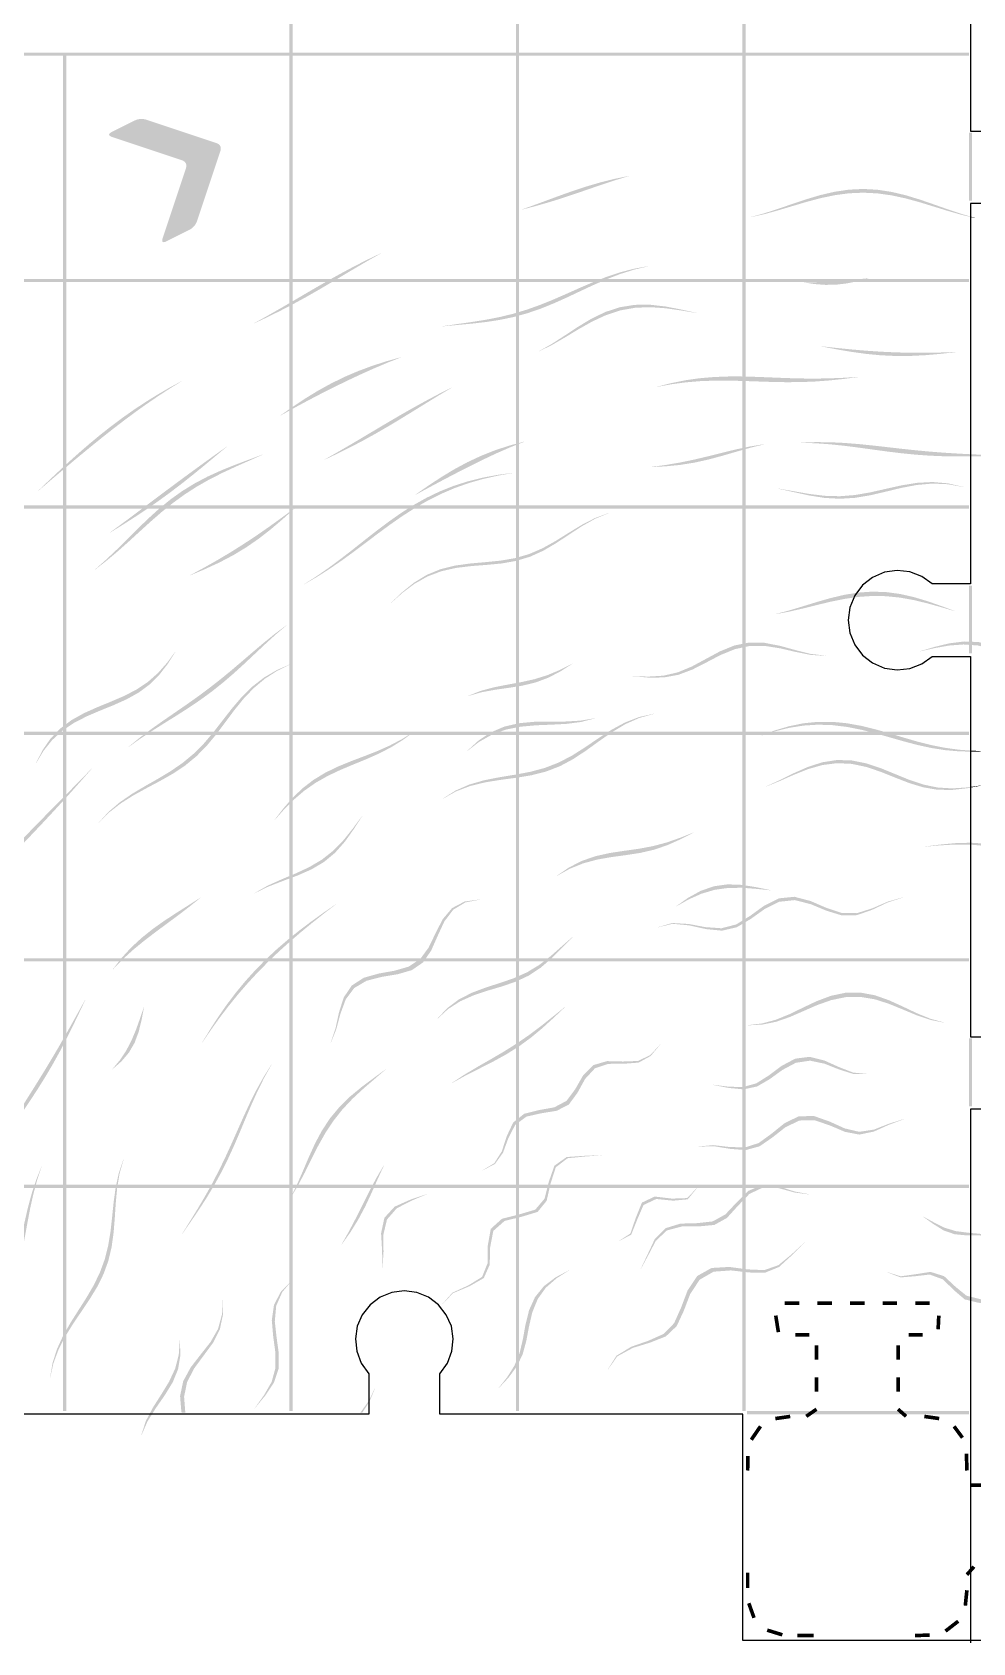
# Model space of a CAD drawing. Header units: millimetres. Extents: x 5 to 723, y 130 to 425.
# Drawn here: x 122.9 to 219.9, y 142 to 308 of the extents above; entities that cross this region are included whole.
import ezdxf

# ---------------------------------------------------------------- set-up
doc = ezdxf.new("R2010")
doc.units = ezdxf.units.MM
doc.layers.add('CUT', color=1, linetype='Continuous')
doc.layers.add('RASTER', color=7, linetype='Continuous')

msp = doc.modelspace()

# ---------------------------------------------------------------- hatches: boundary and pattern name
at = {"layer": 'RASTER'}
for points in [[(149.462, 328.962), (149.788, 328.962), (149.788, 305.938), (149.462, 305.938)], [(172.812, 328.962), (173.138, 328.962), (173.138, 305.938), (172.812, 305.938)], [(196.162, 328.962), (196.488, 328.962), (196.488, 305.938), (196.162, 305.938)], [(102.762, 305.938), (126.438, 305.938), (126.438, 305.612), (102.762, 305.612)], [(126.112, 305.938), (149.788, 305.938), (149.788, 305.612), (126.112, 305.612)], [(126.112, 305.612), (126.438, 305.612), (126.438, 282.588), (126.112, 282.588)], [(149.462, 305.938), (173.138, 305.938), (173.138, 305.612), (149.462, 305.612)], [(149.462, 305.612), (149.788, 305.612), (149.788, 282.588), (149.462, 282.588)], [(172.812, 305.938), (196.488, 305.938), (196.488, 305.612), (172.812, 305.612)], [(172.812, 305.612), (173.138, 305.612), (173.138, 282.588), (172.812, 282.588)], [(196.162, 305.938), (219.512, 305.938), (219.512, 305.612), (196.162, 305.612)], [(196.162, 305.612), (196.488, 305.612), (196.488, 282.588), (196.162, 282.588)], [(131.2, 297.22), (131.054, 297.277), (130.949, 297.337), (130.884, 297.399), (130.859, 297.465), (130.874, 297.533), (130.93, 297.604), (131.026, 297.678), (131.162, 297.755), (133.46, 298.904), (133.617, 298.973), (133.775, 299.027), (133.935, 299.063), (134.096, 299.083), (134.258, 299.086), (134.421, 299.073), (134.585, 299.042), (134.751, 298.995), (141.88, 296.619), (142.032, 296.557), (142.157, 296.48), (142.254, 296.39), (142.323, 296.287), (142.365, 296.169), (142.379, 296.037), (142.365, 295.892), (142.323, 295.733), (139.947, 288.604), (139.885, 288.443), (139.811, 288.293), (139.724, 288.154), (139.624, 288.027), (139.512, 287.91), (139.387, 287.804), (139.249, 287.709), (139.099, 287.626), (136.801, 286.477), (136.658, 286.414), (136.541, 286.381), (136.451, 286.38), (136.387, 286.408), (136.349, 286.467), (136.339, 286.557), (136.354, 286.677), (136.396, 286.828), (138.773, 293.958), (138.814, 294.117), (138.828, 294.262), (138.814, 294.394), (138.773, 294.511), (138.704, 294.615), (138.607, 294.705), (138.482, 294.781), (138.33, 294.844)], [(219.512, 297.673), (219.838, 297.673), (219.838, 290.668), (219.512, 290.668)], [(173.444, 289.76), (174.795, 290.244), (176.145, 290.744), (177.499, 291.244), (178.861, 291.724), (180.234, 292.17), (181.619, 292.571), (183.017, 292.917), (184.426, 293.206), (184.43, 293.188), (183.043, 292.771), (181.668, 292.316), (180.3, 291.844), (178.936, 291.373), (177.571, 290.918), (176.204, 290.492), (174.83, 290.099), (173.449, 289.742)], [(197.032, 288.979), (198.456, 289.37), (199.882, 289.831), (201.315, 290.325), (202.757, 290.809), (204.209, 291.24), (205.672, 291.579), (207.142, 291.795), (208.616, 291.866), (210.089, 291.785), (211.557, 291.56), (213.017, 291.211), (214.466, 290.768), (215.903, 290.271), (217.332, 289.764), (218.754, 289.289), (219.675, 289.024), (219.675, 288.98), (218.746, 289.199), (217.321, 289.607), (215.891, 290.051), (214.453, 290.492), (213.005, 290.889), (211.548, 291.205), (210.083, 291.41), (208.614, 291.483), (207.144, 291.419), (205.678, 291.224), (204.218, 290.919), (202.767, 290.533), (201.325, 290.104), (199.891, 289.674), (198.462, 289.281), (197.033, 288.96)], [(219.675, 289.024), (220.174, 288.881), (220.172, 288.863), (219.675, 288.98)], [(145.845, 278.043), (147.139, 278.758), (148.425, 279.493), (149.708, 280.24), (150.992, 280.994), (152.279, 281.746), (153.575, 282.49), (154.882, 283.216), (156.201, 283.921), (157.536, 284.596), (158.886, 285.24), (158.892, 285.222), (157.579, 284.485), (156.279, 283.726), (154.989, 282.956), (153.703, 282.188), (152.417, 281.432), (151.126, 280.696), (149.826, 279.985), (148.515, 279.304), (147.191, 278.651), (145.853, 278.026)], [(102.762, 282.588), (126.438, 282.588), (126.438, 282.262), (102.762, 282.262)], [(126.112, 282.588), (149.788, 282.588), (149.788, 282.262), (126.112, 282.262)], [(149.462, 282.588), (173.138, 282.588), (173.138, 282.262), (149.462, 282.262)], [(165.246, 277.718), (166.722, 277.931), (168.194, 278.139), (169.652, 278.37), (171.092, 278.649), (172.509, 278.993), (173.905, 279.412), (175.284, 279.903), (176.649, 280.455), (178.01, 281.049), (179.374, 281.658), (180.747, 282.252), (182.137, 282.798), (183.547, 283.269), (184.979, 283.643), (186.433, 283.904), (186.436, 283.886), (184.996, 283.549), (183.579, 283.104), (182.183, 282.568), (180.808, 281.967), (179.447, 281.33), (178.095, 280.691), (176.742, 280.083), (175.38, 279.531), (174.002, 279.057), (172.601, 278.67), (171.174, 278.37), (169.721, 278.146), (168.245, 277.979), (166.752, 277.841), (165.252, 277.7)], [(172.812, 282.588), (196.488, 282.588), (196.488, 282.262), (172.812, 282.262)], [(196.162, 282.588), (219.512, 282.588), (219.512, 282.262), (196.162, 282.262)], [(202.494, 282.242), (203.607, 282.247), (204.717, 282.29), (205.828, 282.358), (206.939, 282.443), (208.052, 282.544), (209.167, 282.664), (209.166, 282.645), (208.052, 282.354), (206.942, 282.129), (205.834, 281.998), (204.725, 281.976), (203.613, 282.058), (202.495, 282.223)], [(126.112, 282.262), (126.438, 282.262), (126.438, 259.238), (126.112, 259.238)], [(149.462, 282.262), (149.788, 282.262), (149.788, 259.238), (149.462, 259.238)], [(172.812, 282.262), (173.138, 282.262), (173.138, 259.238), (172.812, 259.238)], [(196.162, 282.262), (196.488, 282.262), (196.488, 259.238), (196.162, 259.238)], [(175.135, 275.115), (176.504, 275.887), (177.858, 276.762), (179.219, 277.66), (180.608, 278.495), (182.04, 279.186), (183.521, 279.67), (185.051, 279.917), (186.619, 279.93), (188.212, 279.75), (189.813, 279.442), (191.406, 279.094), (191.409, 279.076), (189.828, 279.337), (188.242, 279.564), (186.662, 279.678), (185.106, 279.618), (183.584, 279.347), (182.107, 278.863), (180.673, 278.198), (179.277, 277.411), (177.903, 276.579), (176.531, 275.783), (175.14, 275.097)], [(148.536, 268.519), (149.799, 269.407), (151.086, 270.26), (152.401, 271.064), (153.748, 271.807), (155.128, 272.482), (156.54, 273.087), (157.981, 273.622), (159.446, 274.095), (160.93, 274.513), (160.936, 274.496), (159.513, 273.931), (158.103, 273.331), (156.707, 272.702), (155.322, 272.049), (153.946, 271.376), (152.581, 270.685), (151.225, 269.976), (149.879, 269.249), (148.545, 268.502)], [(204.32, 275.642), (205.857, 275.471), (207.39, 275.318), (208.919, 275.187), (210.445, 275.085), (211.97, 275.015), (213.497, 274.977), (215.026, 274.973), (216.56, 275), (218.099, 275.055), (218.097, 275.037), (216.55, 274.86), (215.012, 274.725), (213.482, 274.649), (211.958, 274.644), (210.437, 274.714), (208.916, 274.859), (207.391, 275.069), (205.86, 275.33), (204.32, 275.624)], [(187.353, 271.471), (188.797, 271.843), (190.257, 272.136), (191.73, 272.346), (193.214, 272.474), (194.704, 272.53), (196.197, 272.528), (197.69, 272.487), (199.18, 272.427), (200.665, 272.368), (202.147, 272.325), (203.624, 272.312), (205.098, 272.335), (206.572, 272.393), (208.047, 272.481), (208.047, 272.462), (206.573, 272.273), (205.104, 272.119), (203.635, 272.01), (202.165, 271.951), (200.692, 271.94), (199.214, 271.967), (197.731, 272.016), (196.243, 272.068), (194.752, 272.104), (193.26, 272.102), (191.771, 272.046), (190.289, 271.923), (188.817, 271.725), (187.356, 271.453)], [(123.565, 260.762), (124.601, 261.748), (125.644, 262.729), (126.698, 263.701), (127.766, 264.659), (128.851, 265.598), (129.956, 266.514), (131.083, 267.403), (132.232, 268.261), (133.404, 269.087), (134.599, 269.879), (135.817, 270.635), (137.055, 271.357), (138.313, 272.045), (138.323, 272.029), (137.105, 271.275), (135.905, 270.493), (134.723, 269.683), (133.557, 268.85), (132.407, 267.996), (131.271, 267.124), (130.148, 266.238), (129.035, 265.339), (127.932, 264.431), (126.835, 263.516), (125.745, 262.596), (124.659, 261.673), (123.577, 260.747)], [(153.074, 263.966), (154.372, 264.698), (155.664, 265.449), (156.954, 266.213), (158.245, 266.984), (159.541, 267.754), (160.845, 268.517), (162.16, 269.268), (163.487, 270), (164.828, 270.71), (166.183, 271.394), (166.19, 271.376), (164.872, 270.591), (163.568, 269.79), (162.272, 268.987), (160.979, 268.192), (159.685, 267.415), (158.386, 266.662), (157.079, 265.939), (155.76, 265.246), (154.427, 264.584), (153.082, 263.949)], [(162.444, 260.344), (163.742, 261.247), (165.063, 262.12), (166.413, 262.939), (167.798, 263.687), (169.218, 264.352), (170.673, 264.927), (172.158, 265.413), (173.669, 265.817), (173.675, 265.799), (172.218, 265.227), (170.783, 264.599), (169.366, 263.931), (167.964, 263.235), (166.573, 262.522), (165.191, 261.798), (163.817, 261.066), (162.451, 260.326)], [(202.212, 265.704), (203.695, 265.761), (205.179, 265.749), (206.663, 265.678), (208.144, 265.56), (209.622, 265.41), (211.096, 265.243), (212.567, 265.075), (214.035, 264.918), (215.503, 264.781), (216.971, 264.667), (218.442, 264.576), (219.675, 264.513), (219.675, 264.29), (218.414, 264.282), (216.942, 264.303), (215.474, 264.364), (214.011, 264.469), (212.548, 264.614), (211.084, 264.793), (209.616, 264.992), (208.144, 265.195), (206.667, 265.384), (205.185, 265.539), (203.699, 265.644), (202.213, 265.686)], [(129.414, 252.634), (130.538, 253.625), (131.631, 254.658), (132.707, 255.721), (133.782, 256.795), (134.874, 257.854), (136, 258.875), (137.172, 259.834), (138.401, 260.713), (139.687, 261.505), (141.026, 262.21), (142.409, 262.838), (143.821, 263.408), (145.246, 263.944), (146.668, 264.473), (146.677, 264.457), (145.302, 263.846), (143.923, 263.234), (142.554, 262.597), (141.209, 261.914), (139.901, 261.169), (138.636, 260.353), (137.418, 259.467), (136.243, 258.52), (135.104, 257.528), (133.986, 256.512), (132.875, 255.495), (131.753, 254.497), (130.607, 253.536), (129.426, 252.62)], [(130.967, 256.451), (132.165, 257.329), (133.356, 258.215), (134.545, 259.106), (135.734, 259.998), (136.926, 260.89), (138.122, 261.778), (139.324, 262.662), (140.532, 263.54), (141.745, 264.414), (142.966, 265.282), (142.975, 265.266), (141.815, 264.298), (140.658, 263.335), (139.497, 262.388), (138.328, 261.461), (137.146, 260.559), (135.948, 259.686), (134.731, 258.84), (133.496, 258.02), (132.245, 257.22), (130.979, 256.436)], [(186.803, 263.209), (188.261, 263.406), (189.71, 263.653), (191.15, 263.952), (192.587, 264.293), (194.025, 264.654), (195.469, 265.004), (196.923, 265.311), (198.386, 265.546), (198.388, 265.528), (196.936, 265.171), (195.497, 264.762), (194.064, 264.345), (192.634, 263.961), (191.198, 263.644), (189.75, 263.413), (188.286, 263.268), (186.806, 263.19)], [(219.675, 264.513), (219.916, 264.501), (221.393, 264.433), (222.872, 264.36), (222.869, 264.341), (221.378, 264.317), (219.893, 264.292), (219.675, 264.29)], [(150.984, 251.12), (152.259, 251.935), (153.508, 252.802), (154.737, 253.714), (155.956, 254.66), (157.174, 255.624), (158.402, 256.586), (159.651, 257.527), (160.927, 258.426), (162.24, 259.264), (163.592, 260.022), (164.985, 260.691), (166.42, 261.26), (167.893, 261.729), (169.399, 262.1), (170.93, 262.384), (172.478, 262.594), (172.484, 262.577), (170.956, 262.307), (169.446, 261.966), (167.962, 261.543), (166.51, 261.03), (165.093, 260.424), (163.714, 259.73), (162.373, 258.956), (161.068, 258.115), (159.792, 257.224), (158.54, 256.301), (157.302, 255.367), (156.069, 254.441), (154.83, 253.54), (153.576, 252.677), (152.299, 251.864), (150.993, 251.104)], [(199.826, 260.98), (201.436, 260.699), (203.035, 260.419), (204.621, 260.225), (206.197, 260.18), (207.771, 260.306), (209.35, 260.581), (210.94, 260.941), (212.542, 261.299), (214.151, 261.561), (215.758, 261.647), (217.351, 261.51), (218.922, 261.15), (218.92, 261.132), (217.343, 261.42), (215.746, 261.488), (214.138, 261.344), (212.531, 261.038), (210.932, 260.651), (209.346, 260.281), (207.771, 260.016), (206.201, 259.919), (204.628, 260.008), (203.043, 260.26), (201.442, 260.608), (199.827, 260.961)], [(102.762, 259.238), (126.438, 259.238), (126.438, 258.912), (102.762, 258.912)], [(126.112, 259.238), (149.788, 259.238), (149.788, 258.912), (126.112, 258.912)], [(149.462, 259.238), (173.138, 259.238), (173.138, 258.912), (149.462, 258.912)], [(172.812, 259.238), (196.488, 259.238), (196.488, 258.912), (172.812, 258.912)], [(196.162, 259.238), (219.512, 259.238), (219.512, 258.912), (196.162, 258.912)], [(126.112, 258.912), (126.438, 258.912), (126.438, 235.888), (126.112, 235.888)], [(139.23, 252.045), (140.646, 252.811), (142.041, 253.6), (143.414, 254.419), (144.765, 255.27), (146.097, 256.153), (147.412, 257.067), (148.716, 258.008), (150.014, 258.97), (150.023, 258.953), (148.804, 257.854), (147.57, 256.799), (146.304, 255.81), (144.994, 254.903), (143.631, 254.082), (142.213, 253.341), (140.746, 252.664), (139.24, 252.03)], [(149.462, 258.912), (149.788, 258.912), (149.788, 235.888), (149.462, 235.888)], [(159.929, 249.197), (161.082, 250.291), (162.302, 251.273), (163.617, 252.073), (165.032, 252.656), (166.533, 253.03), (168.091, 253.245), (169.667, 253.384), (171.223, 253.54), (172.731, 253.799), (174.176, 254.22), (175.562, 254.82), (176.907, 255.57), (178.237, 256.401), (179.583, 257.222), (180.969, 257.937), (182.411, 258.467), (182.415, 258.449), (180.988, 257.864), (179.618, 257.097), (178.288, 256.228), (176.973, 255.355), (175.642, 254.572), (174.268, 253.948), (172.832, 253.513), (171.33, 253.249), (169.776, 253.1), (168.198, 252.979), (166.634, 252.79), (165.121, 252.451), (163.691, 251.909), (162.358, 251.156), (161.115, 250.223), (159.937, 249.181)], [(172.812, 258.912), (173.138, 258.912), (173.138, 235.888), (172.812, 235.888)], [(196.162, 258.912), (196.488, 258.912), (196.488, 235.888), (196.162, 235.888)], [(219.512, 250.973), (219.838, 250.973), (219.838, 243.968), (219.512, 243.968)], [(199.586, 248.037), (200.982, 248.405), (202.382, 248.825), (203.791, 249.262), (205.213, 249.671), (206.646, 250.011), (208.089, 250.244), (209.537, 250.344), (210.984, 250.296), (212.424, 250.102), (213.853, 249.777), (215.266, 249.35), (216.664, 248.86), (218.049, 248.35), (218.047, 248.332), (216.653, 248.739), (215.25, 249.131), (213.834, 249.472), (212.407, 249.728), (210.971, 249.874), (209.53, 249.897), (208.089, 249.797), (206.652, 249.588), (205.223, 249.297), (203.805, 248.957), (202.395, 248.606), (200.991, 248.283), (199.588, 248.018)], [(132.88, 234.349), (134.019, 235.276), (135.197, 236.158), (136.397, 237.007), (137.607, 237.84), (138.813, 238.671), (140.004, 239.516), (141.174, 240.385), (142.322, 241.282), (143.449, 242.208), (144.565, 243.155), (145.678, 244.111), (146.801, 245.059), (147.945, 245.983), (149.121, 246.864), (149.131, 246.848), (148.007, 245.889), (146.913, 244.892), (145.838, 243.879), (144.767, 242.871), (143.685, 241.886), (142.58, 240.939), (141.444, 240.036), (140.272, 239.18), (139.065, 238.362), (137.831, 237.573), (136.581, 236.794), (135.33, 236.007), (134.095, 235.193), (132.893, 234.335)], [(123.334, 232.681), (124.006, 234.004), (124.828, 235.194), (125.821, 236.223), (126.975, 237.087), (128.262, 237.805), (129.632, 238.42), (131.027, 238.989), (132.391, 239.575), (133.674, 240.237), (134.846, 241.018), (135.897, 241.942), (136.839, 243.003), (137.704, 244.172), (137.716, 244.157), (136.918, 242.904), (136.041, 241.766), (135.049, 240.777), (133.927, 239.943), (132.681, 239.247), (131.338, 238.645), (129.947, 238.08), (128.563, 237.488), (127.246, 236.81), (126.044, 236), (124.991, 235.036), (124.097, 233.917), (123.348, 232.668)], [(184.857, 241.637), (186.463, 241.582), (188.019, 241.677), (189.514, 242.025), (190.96, 242.63), (192.388, 243.402), (193.833, 244.179), (195.32, 244.788), (196.858, 245.096), (198.435, 245.065), (200.03, 244.757), (201.619, 244.318), (203.187, 243.927), (204.731, 243.74), (204.732, 243.721), (203.192, 243.822), (201.632, 244.13), (200.053, 244.497), (198.468, 244.748), (196.901, 244.739), (195.373, 244.41), (193.892, 243.803), (192.45, 243.047), (191.02, 242.317), (189.567, 241.769), (188.061, 241.494), (186.488, 241.479), (184.862, 241.619)], [(214.484, 244.203), (215.983, 244.649), (217.491, 245.014), (218.996, 245.203), (219.675, 245.178), (219.675, 244.845), (218.959, 244.896), (217.468, 244.786), (215.971, 244.52), (214.483, 244.184)], [(219.675, 245.178), (220.478, 245.148), (221.925, 244.827), (223.328, 244.264), (224.687, 243.527), (226.015, 242.709), (227.33, 241.917), (228.657, 241.242), (228.653, 241.224), (227.302, 241.79), (225.969, 242.484), (224.63, 243.223), (223.267, 243.91), (221.868, 244.454), (220.43, 244.792), (219.675, 244.845)], [(129.783, 226.52), (130.808, 227.637), (131.967, 228.622), (133.235, 229.494), (134.566, 230.287), (135.912, 231.051), (137.222, 231.838), (138.461, 232.694), (139.607, 233.649), (140.661, 234.714), (141.643, 235.873), (142.59, 237.092), (143.544, 238.317), (144.55, 239.492), (145.643, 240.562), (146.844, 241.489), (148.157, 242.256), (149.565, 242.871), (149.575, 242.856), (148.205, 242.185), (146.931, 241.365), (145.767, 240.39), (144.709, 239.278), (143.734, 238.069), (142.805, 236.818), (141.878, 235.584), (140.907, 234.419), (139.857, 233.358), (138.707, 232.415), (137.456, 231.581), (136.125, 230.823), (134.751, 230.095), (133.384, 229.343), (132.075, 228.516), (130.87, 227.577), (129.797, 226.507)], [(167.859, 239.587), (169.169, 240.109), (170.542, 240.48), (171.949, 240.755), (173.354, 241.01), (174.73, 241.319), (176.061, 241.733), (177.347, 242.27), (178.603, 242.907), (178.609, 242.889), (177.399, 242.12), (176.156, 241.472), (174.857, 240.985), (173.496, 240.653), (172.086, 240.426), (170.653, 240.225), (169.234, 239.964), (167.867, 239.57)], [(165.241, 228.983), (166.571, 229.826), (168.016, 230.457), (169.55, 230.899), (171.136, 231.209), (172.729, 231.469), (174.29, 231.763), (175.792, 232.166), (177.226, 232.724), (178.6, 233.442), (179.937, 234.289), (181.268, 235.197), (182.625, 236.077), (184.031, 236.84), (185.502, 237.413), (187.037, 237.757), (187.042, 237.738), (185.528, 237.319), (184.079, 236.674), (182.696, 235.846), (181.362, 234.912), (180.052, 233.962), (178.732, 233.088), (177.37, 232.356), (175.942, 231.801), (174.44, 231.416), (172.872, 231.154), (171.265, 230.939), (169.658, 230.683), (168.096, 230.304), (166.618, 229.741), (165.25, 228.967)], [(102.762, 235.888), (126.438, 235.888), (126.438, 235.562), (102.762, 235.562)], [(126.112, 235.888), (149.788, 235.888), (149.788, 235.562), (126.112, 235.562)], [(147.912, 226.794), (148.803, 227.954), (149.755, 229.053), (150.793, 230.052), (151.928, 230.927), (153.156, 231.673), (154.457, 232.305), (155.805, 232.857), (157.165, 233.372), (158.508, 233.898), (159.81, 234.477), (161.06, 235.136), (162.259, 235.884), (162.268, 235.868), (161.122, 235.029), (159.924, 234.286), (158.669, 233.637), (157.365, 233.059), (156.032, 232.513), (154.698, 231.953), (153.394, 231.336), (152.147, 230.626), (150.978, 229.806), (149.892, 228.877), (148.881, 227.857), (147.924, 226.779)], [(149.462, 235.888), (173.138, 235.888), (173.138, 235.562), (149.462, 235.562)], [(167.779, 233.919), (168.944, 234.982), (170.223, 235.832), (171.623, 236.429), (173.127, 236.776), (174.703, 236.921), (176.308, 236.946), (177.901, 236.951), (179.446, 237.038), (180.925, 237.284), (180.93, 237.267), (179.494, 236.898), (177.989, 236.706), (176.431, 236.624), (174.848, 236.56), (173.278, 236.418), (171.762, 236.114), (170.332, 235.595), (169.008, 234.849), (167.788, 233.903)], [(172.812, 235.888), (196.488, 235.888), (196.488, 235.562), (172.812, 235.562)], [(196.162, 235.888), (219.512, 235.888), (219.512, 235.562), (196.162, 235.562)], [(198.093, 235.513), (199.522, 236.04), (200.973, 236.467), (202.444, 236.766), (203.929, 236.918), (205.422, 236.918), (206.915, 236.774), (208.402, 236.506), (209.877, 236.144), (211.338, 235.725), (212.785, 235.29), (214.221, 234.875), (215.651, 234.515), (217.082, 234.233), (218.52, 234.039), (219.675, 233.955), (219.675, 233.846), (218.498, 233.873), (217.055, 233.999), (215.623, 234.223), (214.194, 234.535), (212.762, 234.912), (211.321, 235.325), (209.867, 235.736), (208.4, 236.106), (206.92, 236.396), (205.433, 236.576), (203.944, 236.625), (202.46, 236.532), (200.987, 236.3), (199.532, 235.946), (198.095, 235.495)], [(126.112, 235.562), (126.438, 235.562), (126.438, 212.538), (126.112, 212.538)], [(149.462, 235.562), (149.788, 235.562), (149.788, 212.538), (149.462, 212.538)], [(172.812, 235.562), (173.138, 235.562), (173.138, 212.538), (172.812, 212.538)], [(196.162, 235.562), (196.488, 235.562), (196.488, 212.538), (196.162, 212.538)], [(198.581, 230.251), (200.002, 230.908), (201.438, 231.616), (202.901, 232.264), (204.393, 232.746), (205.908, 232.982), (207.431, 232.939), (208.95, 232.633), (210.451, 232.128), (211.93, 231.522), (213.389, 230.926), (214.838, 230.443), (216.295, 230.143), (217.772, 230.054), (219.281, 230.151), (219.675, 230.206), (219.675, 230.135), (219.268, 230.06), (217.751, 229.893), (216.27, 229.917), (214.813, 230.161), (213.366, 230.6), (211.912, 231.166), (210.44, 231.756), (208.946, 232.261), (207.434, 232.583), (205.916, 232.656), (204.406, 232.463), (202.916, 232.037), (201.452, 231.454), (200.011, 230.816), (198.583, 230.233)], [(219.675, 233.955), (219.971, 233.933), (221.439, 233.902), (221.436, 233.883), (219.957, 233.84), (219.675, 233.846)], [(115.145, 216.568), (115.997, 217.798), (116.887, 219.001), (117.811, 220.178), (118.767, 221.33), (119.749, 222.458), (120.754, 223.566), (121.776, 224.656), (122.81, 225.733), (123.852, 226.8), (124.898, 227.86), (125.943, 228.917), (126.987, 229.974), (128.026, 231.034), (129.062, 232.096), (129.076, 232.083), (128.096, 230.967), (127.111, 229.858), (126.118, 228.758), (125.115, 227.666), (124.104, 226.582), (123.085, 225.502), (122.06, 224.424), (121.034, 223.343), (120.012, 222.254), (118.999, 221.154), (118.001, 220.038), (117.025, 218.902), (116.076, 217.743), (115.16, 216.558)], [(219.675, 230.206), (220.822, 230.365), (220.819, 230.346), (219.675, 230.135)], [(145.821, 219.242), (147.186, 220.014), (148.638, 220.67), (150.103, 221.285), (151.512, 221.943), (152.814, 222.713), (153.985, 223.638), (155.037, 224.724), (156.007, 225.937), (156.952, 227.21), (156.963, 227.195), (156.079, 225.837), (155.166, 224.552), (154.159, 223.414), (153.014, 222.463), (151.717, 221.697), (150.288, 221.07), (148.781, 220.509), (147.27, 219.923), (145.834, 219.229)], [(177.035, 221.057), (178.284, 221.904), (179.615, 222.582), (181.025, 223.069), (182.492, 223.393), (183.986, 223.619), (185.472, 223.828), (186.93, 224.099), (188.351, 224.477), (189.743, 224.964), (191.125, 225.517), (191.129, 225.499), (189.783, 224.81), (188.427, 224.202), (187.041, 223.73), (185.61, 223.4), (184.14, 223.172), (182.648, 222.971), (181.165, 222.711), (179.724, 222.318), (178.347, 221.759), (177.043, 221.04)], [(215.004, 224.062), (216.555, 224.263), (218.115, 224.407), (219.675, 224.452), (219.675, 224.255), (219.643, 224.258), (218.095, 224.266), (216.545, 224.181), (215.002, 224.044)], [(219.675, 224.452), (219.675, 224.452), (221.223, 224.362), (222.746, 224.117), (224.236, 223.711), (225.685, 223.158), (227.093, 222.485), (228.465, 221.732), (229.81, 220.942), (231.142, 220.16), (232.478, 219.423), (233.832, 218.759), (235.217, 218.18), (235.209, 218.162), (233.802, 218.683), (232.428, 219.29), (231.077, 219.974), (229.735, 220.712), (228.385, 221.468), (227.014, 222.199), (225.61, 222.864), (224.169, 223.422), (222.69, 223.847), (221.178, 224.124), (219.675, 224.255)], [(189.326, 217.903), (190.556, 218.769), (191.846, 219.483), (193.207, 219.96), (194.63, 220.16), (196.096, 220.105), (197.576, 219.869), (199.047, 219.563), (199.049, 219.545), (197.604, 219.694), (196.15, 219.805), (194.704, 219.792), (193.289, 219.594), (191.919, 219.188), (190.602, 218.598), (189.331, 217.885)], [(131.268, 211.422), (132.151, 212.567), (133.131, 213.636), (134.201, 214.626), (135.347, 215.544), (136.552, 216.399), (137.791, 217.21), (139.038, 217.997), (140.268, 218.786), (140.281, 218.773), (139.17, 217.875), (138.026, 216.999), (136.858, 216.132), (135.682, 215.26), (134.515, 214.368), (133.378, 213.439), (132.293, 212.457), (131.283, 211.411)], [(140.479, 203.882), (141.276, 205.194), (142.11, 206.483), (142.988, 207.743), (143.915, 208.969), (144.891, 210.153), (145.919, 211.294), (146.996, 212.389), (148.118, 213.437), (149.281, 214.44), (150.479, 215.402), (151.704, 216.327), (152.949, 217.221), (154.207, 218.093), (154.219, 218.078), (153.012, 217.149), (151.818, 216.201), (150.639, 215.231), (149.481, 214.235), (148.347, 213.21), (147.242, 212.153), (146.169, 211.063), (145.132, 209.939), (144.132, 208.783), (143.169, 207.594), (142.243, 206.378), (141.352, 205.135), (140.494, 203.871)], [(153.714, 203.834), (154.205, 205.306), (154.563, 206.947), (155.054, 208.499), (155.887, 209.73), (157.125, 210.528), (158.667, 210.962), (160.294, 211.253), (161.77, 211.682), (162.946, 212.465), (163.816, 213.655), (164.516, 215.112), (165.257, 216.562), (166.228, 217.714), (167.519, 218.389), (169.083, 218.603), (169.093, 218.587), (167.58, 218.292), (166.341, 217.542), (165.42, 216.323), (164.725, 214.818), (164.064, 213.319), (163.225, 212.104), (162.068, 211.31), (160.599, 210.887), (158.966, 210.617), (157.404, 210.217), (156.133, 209.466), (155.256, 208.292), (154.71, 206.802), (154.288, 205.228), (153.728, 203.821)], [(187.379, 215.726), (188.927, 216.173), (190.627, 216.071), (192.355, 215.745), (193.998, 215.631), (195.514, 216.024), (196.949, 216.907), (198.391, 217.953), (199.909, 218.715), (201.514, 218.878), (203.165, 218.447), (204.802, 217.741), (206.396, 217.212), (207.961, 217.188), (209.537, 217.681), (211.15, 218.382), (212.783, 218.841), (212.782, 218.822), (211.146, 218.298), (209.534, 217.534), (207.961, 216.983), (206.402, 216.957), (204.817, 217.444), (203.19, 218.121), (201.549, 218.533), (199.952, 218.364), (198.442, 217.61), (197.006, 216.584), (195.573, 215.733), (194.055, 215.382), (192.406, 215.546), (190.666, 215.93), (188.951, 216.093), (187.385, 215.708)], [(164.694, 206.296), (165.726, 207.398), (166.926, 208.293), (168.272, 208.985), (169.711, 209.524), (171.177, 209.993), (172.606, 210.487), (173.953, 211.089), (175.204, 211.844), (176.377, 212.749), (177.513, 213.75), (178.663, 214.759), (178.671, 214.742), (177.572, 213.633), (176.489, 212.542), (175.362, 211.565), (174.148, 210.761), (172.825, 210.137), (171.405, 209.647), (169.928, 209.21), (168.459, 208.725), (167.067, 208.106), (165.807, 207.295), (164.706, 206.282)], [(102.762, 212.538), (126.438, 212.538), (126.438, 212.212), (102.762, 212.212)], [(126.112, 212.538), (149.788, 212.538), (149.788, 212.212), (126.112, 212.212)], [(126.112, 212.212), (126.438, 212.212), (126.438, 189.188), (126.112, 189.188)], [(149.462, 212.538), (173.138, 212.538), (173.138, 212.212), (149.462, 212.212)], [(149.462, 212.212), (149.788, 212.212), (149.788, 189.188), (149.462, 189.188)], [(172.812, 212.538), (196.488, 212.538), (196.488, 212.212), (172.812, 212.212)], [(172.812, 212.212), (173.138, 212.212), (173.138, 189.188), (172.812, 189.188)], [(196.162, 212.538), (219.512, 212.538), (219.512, 212.212), (196.162, 212.212)], [(196.162, 212.212), (196.488, 212.212), (196.488, 189.188), (196.162, 189.188)], [(118.726, 191.731), (119.411, 193.048), (120.136, 194.342), (120.892, 195.617), (121.667, 196.878), (122.452, 198.13), (123.236, 199.378), (124.012, 200.627), (124.774, 201.881), (125.521, 203.143), (126.254, 204.414), (126.975, 205.695), (127.69, 206.981), (128.407, 208.271), (128.422, 208.26), (127.783, 206.92), (127.142, 205.588), (126.488, 204.27), (125.811, 202.97), (125.104, 201.691), (124.364, 200.431), (123.591, 199.188), (122.79, 197.956), (121.97, 196.728), (121.141, 195.498), (120.317, 194.259), (119.513, 193.003), (118.744, 191.724)], [(196.745, 205.641), (198.192, 205.815), (199.6, 206.196), (200.993, 206.763), (202.394, 207.442), (203.825, 208.118), (205.293, 208.667), (206.793, 208.983), (208.306, 209.002), (209.811, 208.722), (211.289, 208.201), (212.731, 207.542), (214.142, 206.87), (215.54, 206.302), (216.949, 205.918), (216.946, 205.9), (215.523, 206.187), (214.118, 206.663), (212.705, 207.252), (211.267, 207.841), (209.798, 208.31), (208.304, 208.557), (206.803, 208.527), (205.315, 208.223), (203.857, 207.707), (202.432, 207.083), (201.031, 206.474), (199.634, 205.99), (198.214, 205.701), (196.749, 205.622)], [(131.2, 201.106), (131.965, 202.019), (132.619, 202.999), (133.168, 204.049), (133.633, 205.16), (134.047, 206.317), (134.447, 207.493), (134.462, 207.482), (134.215, 206.197), (133.917, 204.965), (133.496, 203.829), (132.908, 202.811), (132.14, 201.909), (131.216, 201.097)], [(166.181, 199.671), (167.51, 200.543), (168.874, 201.355), (170.243, 202.14), (171.593, 202.932), (172.909, 203.759), (174.184, 204.637), (175.427, 205.57), (176.651, 206.545), (177.879, 207.537), (177.888, 207.52), (176.724, 206.423), (175.561, 205.358), (174.368, 204.361), (173.125, 203.453), (171.817, 202.632), (170.448, 201.879), (169.034, 201.161), (167.603, 200.435), (166.194, 199.657)], [(169.325, 190.654), (170.575, 191.402), (171.351, 192.624), (171.855, 194.175), (172.524, 195.599), (173.66, 196.502), (175.192, 196.885), (176.758, 197.163), (178.016, 197.828), (178.916, 199.03), (179.721, 200.442), (180.77, 201.514), (182.195, 201.931), (183.833, 201.89), (185.381, 201.944), (186.651, 202.55), (187.709, 203.681), (187.716, 203.663), (186.692, 202.457), (185.458, 201.78), (183.948, 201.662), (182.346, 201.65), (180.955, 201.19), (179.936, 200.09), (179.153, 198.664), (178.267, 197.461), (177.014, 196.81), (175.442, 196.557), (173.894, 196.212), (172.732, 195.356), (172.026, 193.985), (171.476, 192.492), (170.647, 191.33), (169.338, 190.641)], [(219.512, 204.273), (219.838, 204.273), (219.838, 197.268), (219.512, 197.268)], [(138.377, 184.1), (139.187, 185.394), (139.983, 186.685), (140.751, 187.983), (141.483, 189.297), (142.176, 190.63), (142.833, 191.986), (143.464, 193.364), (144.083, 194.758), (144.706, 196.159), (145.353, 197.557), (146.041, 198.938), (146.788, 200.287), (147.607, 201.591), (147.622, 201.579), (146.862, 200.232), (146.171, 198.844), (145.534, 197.431), (144.93, 196.01), (144.339, 194.594), (143.738, 193.196), (143.111, 191.824), (142.441, 190.482), (141.721, 189.17), (140.948, 187.884), (140.128, 186.616), (139.27, 185.356), (138.394, 184.093)], [(149.573, 187.853), (150.235, 189.205), (150.846, 190.597), (151.445, 192.01), (152.082, 193.412), (152.804, 194.767), (153.646, 196.041), (154.621, 197.215), (155.718, 198.284), (156.906, 199.264), (158.141, 200.186), (159.375, 201.092), (159.388, 201.079), (158.241, 200.093), (157.09, 199.101), (155.975, 198.067), (154.933, 196.963), (153.99, 195.775), (153.154, 194.508), (152.41, 193.181), (151.724, 191.822), (151.053, 190.464), (150.352, 189.133), (149.589, 187.843)], [(193.114, 199.494), (194.704, 199.297), (196.214, 199.254), (197.598, 199.642), (198.902, 200.466), (200.214, 201.449), (201.606, 202.185), (203.087, 202.374), (204.611, 201.994), (206.116, 201.315), (207.576, 200.748), (209.009, 200.612), (209.008, 200.593), (207.577, 200.612), (206.126, 201.071), (204.634, 201.662), (203.127, 201.979), (201.662, 201.758), (200.283, 201.024), (198.978, 200.076), (197.672, 199.317), (196.275, 199.018), (194.742, 199.167), (193.12, 199.477)], [(191.525, 193.117), (193.133, 193.268), (194.823, 193.077), (196.416, 193.029), (197.841, 193.486), (199.162, 194.448), (200.51, 195.537), (201.973, 196.245), (203.545, 196.266), (205.147, 195.701), (206.704, 194.993), (208.207, 194.641), (209.709, 194.867), (211.263, 195.477), (212.858, 195.983), (212.856, 195.964), (211.254, 195.364), (209.701, 194.664), (208.206, 194.357), (206.715, 194.642), (205.175, 195.3), (203.591, 195.835), (202.036, 195.806), (200.587, 195.111), (199.248, 194.056), (197.929, 193.146), (196.497, 192.757), (194.888, 192.885), (193.173, 193.162), (191.532, 193.1)], [(118.592, 172.608), (119.083, 174.008), (119.577, 175.401), (120.051, 176.794), (120.49, 178.193), (120.885, 179.604), (121.237, 181.028), (121.554, 182.467), (121.854, 183.917), (122.158, 185.372), (122.492, 186.823), (122.88, 188.26), (123.341, 189.672), (123.89, 191.049), (123.907, 191.041), (123.435, 189.632), (123.047, 188.192), (122.725, 186.734), (122.445, 185.267), (122.179, 183.804), (121.9, 182.353), (121.585, 180.92), (121.216, 179.506), (120.785, 178.112), (120.293, 176.731), (119.752, 175.358), (119.182, 173.985), (118.61, 172.604)], [(124.785, 169.333), (125.033, 170.8), (125.485, 172.223), (126.115, 173.599), (126.873, 174.932), (127.696, 176.231), (128.516, 177.516), (129.27, 178.806), (129.91, 180.121), (130.409, 181.479), (130.766, 182.89), (131.007, 184.353), (131.175, 185.857), (131.332, 187.383), (131.541, 188.903), (131.862, 190.387), (132.34, 191.805), (132.357, 191.797), (131.947, 190.346), (131.694, 188.833), (131.549, 187.289), (131.449, 185.744), (131.327, 184.227), (131.123, 182.757), (130.789, 181.345), (130.299, 179.991), (129.654, 178.684), (128.881, 177.408), (128.028, 176.14), (127.159, 174.858), (126.344, 173.544), (125.649, 172.187), (125.126, 170.781), (124.804, 169.329)], [(154.841, 183.045), (155.592, 184.373), (156.301, 185.728), (156.988, 187.104), (157.68, 188.486), (158.407, 189.856), (159.193, 191.195), (159.208, 191.184), (158.547, 189.755), (157.916, 188.324), (157.262, 186.926), (156.544, 185.579), (155.742, 184.287), (154.857, 183.036)], [(165.204, 176.868), (166.245, 178.046), (167.914, 178.812), (169.316, 179.678), (169.885, 181.082), (169.908, 182.928), (170.214, 184.635), (171.37, 185.677), (173.152, 186.125), (174.801, 186.615), (175.761, 187.748), (176.193, 189.486), (176.776, 191.145), (178.032, 192.039), (179.849, 192.165), (181.628, 192.238), (181.639, 192.223), (179.902, 192.094), (178.127, 191.918), (176.914, 190.981), (176.371, 189.288), (175.973, 187.526), (175.04, 186.38), (173.409, 185.888), (171.634, 185.449), (170.475, 184.424), (170.152, 182.743), (170.102, 180.928), (169.494, 179.559), (168.045, 178.731), (166.321, 178.002), (165.22, 176.859)], [(102.762, 189.188), (126.438, 189.188), (126.438, 188.862), (102.762, 188.862)], [(126.112, 189.188), (149.788, 189.188), (149.788, 188.862), (126.112, 188.862)], [(126.112, 188.862), (126.438, 188.862), (126.438, 165.838), (126.112, 165.838)], [(149.462, 189.188), (173.138, 189.188), (173.138, 188.862), (149.462, 188.862)], [(149.462, 188.862), (149.788, 188.862), (149.788, 165.838), (149.462, 165.838)], [(159.042, 180.643), (159.009, 182.363), (158.905, 184.182), (159.247, 185.775), (160.296, 186.918), (161.904, 187.639), (163.62, 188.22), (163.634, 188.208), (162.04, 187.54), (160.525, 186.76), (159.514, 185.601), (159.142, 184.036), (159.155, 182.278), (159.059, 180.634)], [(172.812, 189.188), (196.488, 189.188), (196.488, 188.862), (172.812, 188.862)], [(172.812, 188.862), (173.138, 188.862), (173.138, 165.838), (172.812, 165.838)], [(183.436, 183.395), (184.605, 184.151), (185.156, 185.753), (185.799, 187.344), (187.119, 187.967), (188.9, 187.753), (190.454, 187.807), (191.479, 188.867), (191.487, 188.85), (190.52, 187.68), (189.019, 187.542), (187.275, 187.713), (185.964, 187.096), (185.297, 185.556), (184.693, 184.038), (183.448, 183.381)], [(185.653, 180.468), (186.37, 181.974), (187.112, 183.557), (188.225, 184.702), (189.766, 185.175), (191.496, 185.223), (193.092, 185.4), (194.406, 186.128), (195.551, 187.348), (196.768, 188.552), (198.217, 189.169), (199.861, 189.024), (201.534, 188.488), (203.099, 188.194), (203.102, 188.176), (201.554, 188.38), (199.906, 188.832), (198.29, 188.906), (196.872, 188.234), (195.683, 186.995), (194.562, 185.759), (193.264, 185.039), (191.673, 184.889), (189.935, 184.886), (188.373, 184.472), (187.226, 183.396), (186.438, 181.887), (185.665, 180.454)], [(196.162, 189.188), (219.512, 189.188), (219.512, 188.862), (196.162, 188.862)], [(196.162, 188.862), (196.488, 188.862), (196.488, 165.838), (196.162, 165.838)], [(214.793, 185.906), (215.9, 185.299), (217.001, 184.752), (218.15, 184.402), (219.373, 184.241), (220.638, 184.125), (221.865, 183.861), (221.857, 183.844), (220.568, 183.959), (219.268, 183.961), (218.042, 184.078), (216.917, 184.466), (215.856, 185.124), (214.789, 185.887)], [(182.277, 170.14), (183.174, 171.556), (184.703, 172.481), (186.474, 173.101), (188.027, 173.795), (189.113, 174.904), (189.826, 176.492), (190.504, 178.277), (191.503, 179.776), (192.974, 180.6), (194.799, 180.709), (196.693, 180.454), (198.407, 180.38), (199.869, 180.889), (201.197, 181.983), (202.576, 183.25), (202.579, 183.232), (201.223, 181.876), (199.927, 180.7), (198.502, 180.119), (196.829, 180.136), (194.976, 180.35), (193.189, 180.219), (191.749, 179.391), (190.771, 177.907), (190.101, 176.152), (189.382, 174.607), (188.272, 173.552), (186.682, 172.917), (184.858, 172.358), (183.263, 171.492), (182.293, 170.13)], [(171, 168.192), (171.912, 169.349), (172.666, 170.548), (173.193, 171.85), (173.527, 173.271), (173.794, 174.765), (174.161, 176.241), (174.771, 177.589), (175.69, 178.725), (176.888, 179.629), (178.249, 180.354), (178.263, 180.341), (176.998, 179.538), (175.892, 178.571), (175.05, 177.39), (174.495, 176.021), (174.153, 174.547), (173.876, 173.076), (173.498, 171.694), (172.896, 170.44), (172.043, 169.293), (171.017, 168.186)], [(211.109, 180.17), (212.48, 179.742), (213.978, 179.949), (215.548, 180.199), (216.954, 179.754), (218.108, 178.681), (219.258, 177.74), (219.675, 177.636), (219.675, 177.214), (219.078, 177.361), (217.958, 178.315), (216.839, 179.422), (215.469, 179.924), (213.932, 179.748), (212.461, 179.628), (211.106, 180.151)], [(145.865, 166.132), (146.837, 167.487), (147.624, 168.854), (148.019, 170.306), (148.009, 171.879), (147.781, 173.546), (147.638, 175.22), (147.861, 176.792), (148.588, 178.176), (149.752, 179.363), (149.769, 179.355), (148.718, 178.123), (148.093, 176.704), (147.947, 175.112), (148.133, 173.431), (148.363, 171.773), (148.335, 170.22), (147.865, 168.795), (146.975, 167.456), (145.883, 166.129)], [(138.343, 165.675), (138.312, 165.795), (138.181, 167.395), (138.501, 168.917), (139.265, 170.334), (140.295, 171.663), (141.321, 172.963), (142.094, 174.312), (142.489, 175.771), (142.557, 177.351), (142.575, 177.344), (142.592, 175.737), (142.279, 174.255), (141.581, 172.889), (140.618, 171.579), (139.636, 170.246), (138.903, 168.831), (138.595, 167.315), (138.718, 165.726), (138.73, 165.675)], [(200.528, 176.79), (202.022, 176.79), (202.022, 177.163), (200.528, 177.163)], [(203.89, 176.79), (205.385, 176.79), (205.385, 177.163), (203.89, 177.163)], [(207.253, 176.79), (208.747, 176.79), (208.747, 177.163), (207.253, 177.163)], [(210.615, 176.79), (212.11, 176.79), (212.11, 177.163), (210.615, 177.163)], [(213.978, 176.79), (215.472, 176.79), (215.472, 177.163), (213.978, 177.163)], [(219.675, 177.636), (220.681, 177.385), (222.256, 177.202), (223.55, 176.483), (224.386, 175.149), (225.14, 173.809), (226.28, 172.952), (227.717, 172.344), (227.704, 172.332), (226.2, 172.869), (225.005, 173.653), (224.21, 174.923), (223.35, 176.195), (222.049, 176.864), (220.481, 177.016), (219.675, 177.214)], [(200.052, 174.01), (199.778, 175.722), (199.41, 175.663), (199.683, 173.951)], [(216.219, 175.702), (216.148, 174.293), (216.521, 174.275), (216.593, 175.683)], [(134.181, 163.361), (134.646, 164.808), (135.38, 166.201), (136.237, 167.55), (137.052, 168.883), (137.681, 170.238), (138.044, 171.647), (138.144, 173.128), (138.162, 173.123), (138.216, 171.603), (137.978, 170.169), (137.419, 168.806), (136.606, 167.48), (135.68, 166.15), (134.822, 164.782), (134.199, 163.358)], [(203.071, 173.894), (201.618, 173.894), (201.618, 173.521), (203.071, 173.521)], [(214.746, 173.894), (213.293, 173.894), (213.293, 173.521), (214.746, 173.521)], [(203.984, 171.149), (203.984, 172.611), (203.61, 172.611), (203.61, 171.149)], [(212.016, 172.611), (212.016, 171.149), (212.39, 171.149), (212.39, 172.611)], [(156.762, 165.675), (157.59, 166.824), (158.25, 168.156), (158.268, 168.151), (157.694, 166.797), (156.964, 165.675)], [(203.984, 167.86), (203.984, 169.322), (203.61, 169.322), (203.61, 167.86)], [(212.016, 169.322), (212.016, 167.86), (212.39, 167.86), (212.39, 169.322)], [(202.847, 165.148), (203.903, 165.879), (203.691, 166.186), (202.634, 165.455)], [(212.079, 165.892), (212.907, 165.161), (213.154, 165.441), (212.327, 166.172)], [(196.629, 165.838), (219.512, 165.838), (219.512, 165.512), (196.629, 165.512)], [(199.58, 164.888), (201.112, 165.107), (201.059, 165.477), (199.527, 165.258)], [(214.888, 165.107), (216.42, 164.888), (216.473, 165.258), (214.941, 165.477)], [(197.227, 162.779), (198.175, 164.165), (197.867, 164.376), (196.918, 162.99)], [(217.828, 164.16), (218.695, 162.983), (218.996, 163.205), (218.129, 164.381)], [(196.885, 159.714), (196.904, 161.195), (196.53, 161.199), (196.512, 159.719)], [(219.069, 161.457), (219.115, 159.712), (219.488, 159.722), (219.443, 161.466)], [(219.667, 158.016), (221.129, 158.016), (221.129, 158.39), (219.667, 158.39)], [(219.892, 149.921), (219.161, 149.093), (219.441, 148.846), (220.172, 149.673)], [(196.885, 147.597), (196.885, 149.198), (196.512, 149.198), (196.512, 147.597)], [(219.116, 147.388), (218.951, 145.801), (219.323, 145.762), (219.487, 147.349)], [(197.531, 144.586), (196.993, 146.091), (196.641, 145.965), (197.179, 144.46)], [(200.329, 142.95), (198.77, 143.433), (198.659, 143.077), (200.219, 142.593)], [(203.497, 142.885), (201.826, 142.885), (201.826, 142.512), (203.497, 142.512)], [(215.456, 142.931), (213.94, 142.885), (213.951, 142.512), (215.467, 142.557)], [(218.293, 144.324), (216.979, 143.302), (217.209, 143.007), (218.522, 144.029)]]:
    msp.add_hatch(color=7, dxfattribs=at).paths.add_polyline_path(points)

# ---------------------------------------------------------------- linework, layer by layer
at = {"layer": 'CUT'}
for points in [[(219.675, 344.779), (219.675, 297.836), (223.621, 297.836)], [(223.621, 290.364), (219.675, 290.364), (219.675, 251.136), (215.729, 251.136), (214.656, 251.913), (213.421, 252.391), (212.104, 252.536), (210.794, 252.34), (209.577, 251.815), (208.536, 250.997), (207.738, 249.94), (207.237, 248.714), (207.066, 247.4), (207.237, 246.086), (207.738, 244.86), (208.536, 243.803), (209.577, 242.985), (210.794, 242.46), (212.104, 242.264), (213.421, 242.409), (214.656, 242.887), (215.729, 243.664), (219.675, 243.664), (219.675, 204.436), (223.621, 204.436)], [(223.621, 196.964), (219.675, 196.964), (219.675, 165.675), (219.675, 142.325), (219.675, 141.951)], [(250.827, 142.188), (219.675, 142.188), (196.188, 142.188), (196.188, 165.538), (164.945, 165.538), (164.945, 169.694), (165.74, 170.799), (166.205, 172.012), (166.344, 173.303), (166.149, 174.587), (165.632, 175.779), (164.828, 176.8), (163.791, 177.581), (162.588, 178.072), (161.3, 178.239), (160.012, 178.072), (158.809, 177.581), (157.772, 176.8), (156.968, 175.779), (156.451, 174.587), (156.256, 173.303), (156.395, 172.012), (156.86, 170.799), (157.655, 169.694), (157.655, 165.538), (118.474, 165.538)]]:
    msp.add_lwpolyline(points, dxfattribs=at)

doc.saveas('drawing.dxf')
